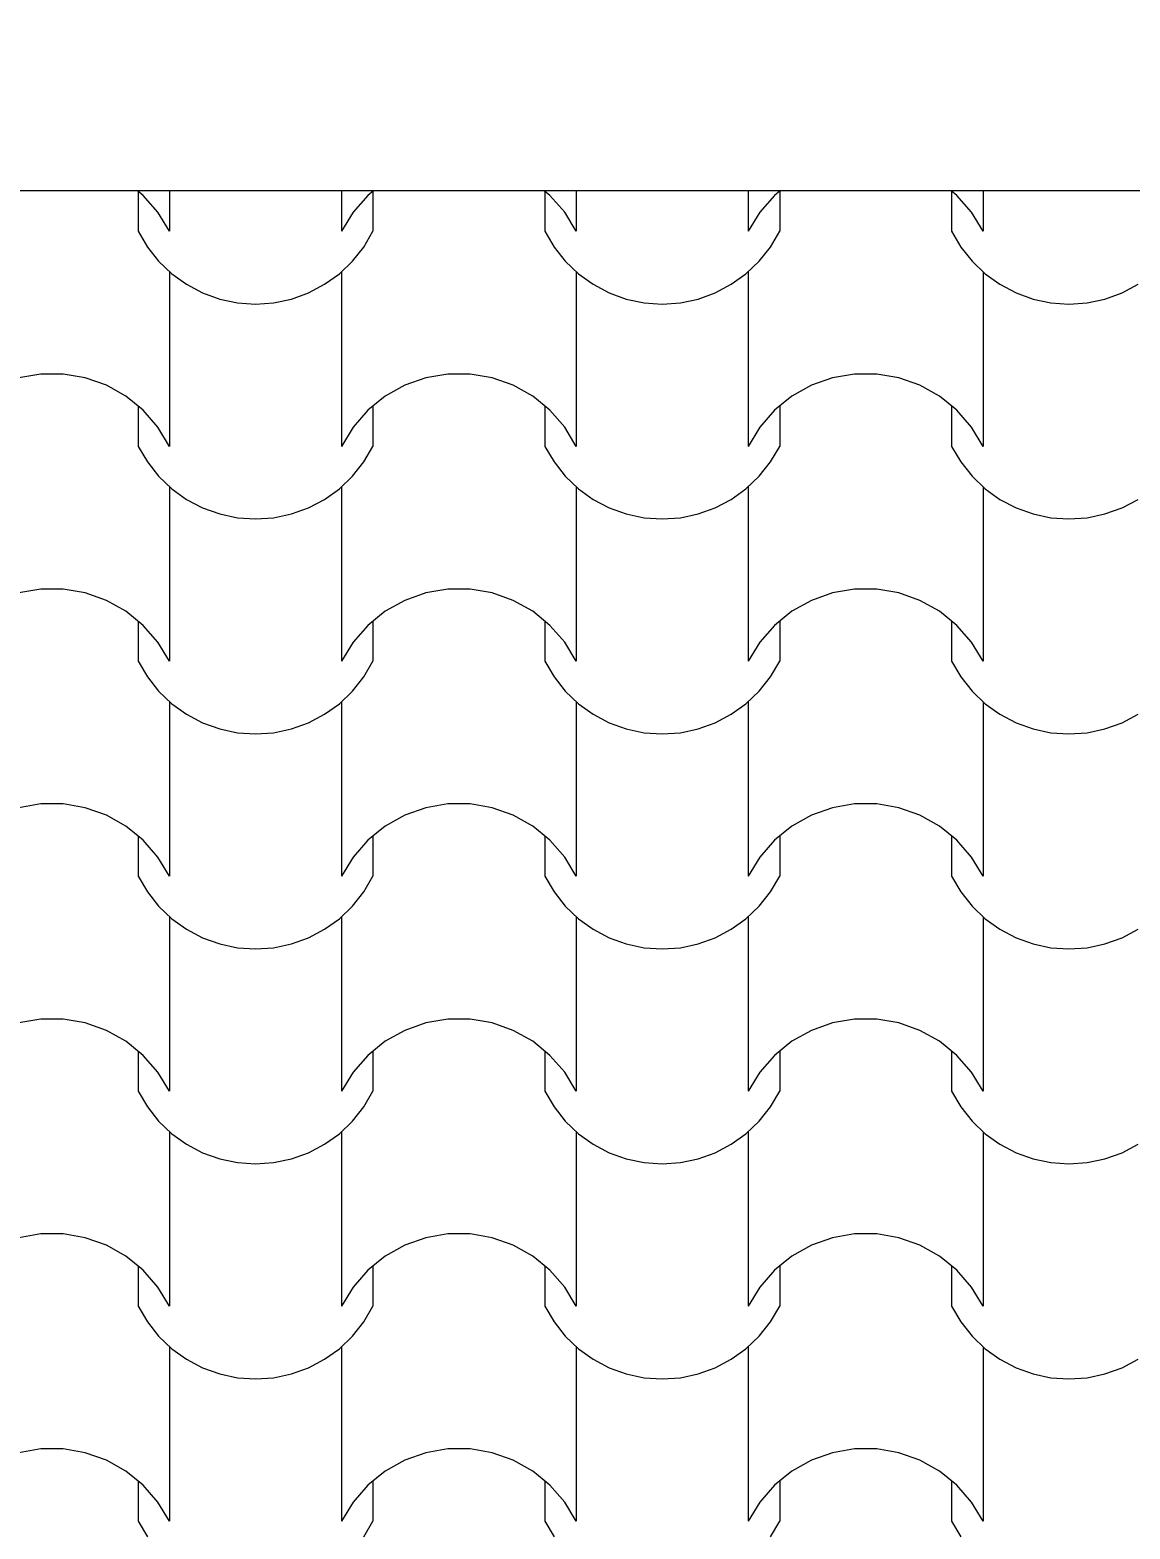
# Model space of a CAD drawing. Header units: millimetres. Extents: x 318905 to 439572, y -5133 to 105868.
# Drawn here: x 356722 to 357492, y 6699 to 7747 of the extents above; entities that cross this region are included whole.
import ezdxf

# ---------------------------------------------------------------- set-up
doc = ezdxf.new("R2010")
doc.units = ezdxf.units.MM
doc.header["$MEASUREMENT"] = 0
for name, color, linetype, lineweight in [('0_Stylo_No__98', 154, 'Continuous', 0), ('2D -  Dessin général_Stylo_No__1', 7, 'Continuous', 5), ('OMBRES_Stylo_No__1', 7, 'Continuous', 5)]:
    doc.layers.add(name, color=color, linetype=linetype, lineweight=lineweight)
doc.layers.add('OMBRES_Stylo_No__82', color=7, linetype='Continuous', lineweight=13, true_color=0xaaaaaa)
doc.styles.add('STYLE_GENERE_3', font='')
doc.styles.get('STYLE_GENERE_3').set_extended_font_data('Arial')
doc.dimstyles.new('STYLE_GENERE__1', dxfattribs={"dimtxt": 200, "dimasz": 142.5, "dimexe": 0.18, "dimexo": 500, "dimgap": 0.09, "dimtad": 0, "dimtih": 1, "dimtoh": 1, "dimlfac": 0.001, "dimzin": 0, "dimdsep": 46, "dimtxsty": 'STYLE_GENERE_3', "dimblk": 'ARROWHEAD_6', "dimblk1": 'ARROWHEAD_6', "dimblk2": 'ARROWHEAD_6', "dimcen": 0.09, "dimclrd": 154, "dimclre": 154, "dimclrt": 154, "dimazin": 0, "dimtfac": 1, "dimtdec": 4, "dimtmove": 0, "dimatfit": 3, "dimfxl": 0, "dimtolj": 1, "dimtzin": 0, "dimarcsym": 0})

# ---------------------------------------------------------------- blocks, each defined once
blk = doc.blocks.new('*X105')
at = {"layer": 'OMBRES_Stylo_No__82', "linetype": 'Continuous'}
for p, q in [((356801.6, 7631.3), (356797.7, 7634.5)), ((356798, 7634.2), (356798, 7606.2)), ((356820, 7634.5), (356820, 7606.2)), ((356940.3, 7634.5), (356940.3, 7606.2)), ((356962.7, 7634.5), (356958.7, 7631.3)), ((356962.3, 7634.2), (356962.3, 7606.2)), ((357086.1, 7631.3), (357082.1, 7634.5)), ((357082.5, 7634.2), (357082.5, 7606.2)), ((357104.5, 7634.5), (357104.5, 7606.2)), ((357224.8, 7634.5), (357224.8, 7606.2)), ((357247.1, 7634.5), (357243.2, 7631.3)), ((357246.8, 7634.2), (357246.8, 7606.2)), ((357370.6, 7631.3), (357366.6, 7634.5)), ((357367, 7634.2), (357367, 7606.2)), ((357389, 7634.5), (357389, 7606.2)), ((356811.9, 7619.5), (356801.6, 7631.3)), ((356958.7, 7631.3), (356948.4, 7619.5)), ((357096.4, 7619.5), (357086.1, 7631.3)), ((357243.2, 7631.3), (357232.9, 7619.5)), ((357380.9, 7619.5), (357370.6, 7631.3)), ((356820, 7606.2), (356811.9, 7619.5)), ((356948.4, 7619.5), (356940.3, 7606.2)), ((357104.5, 7606.2), (357096.4, 7619.5)), ((357232.9, 7619.5), (357224.8, 7606.2)), ((357389, 7606.2), (357380.9, 7619.5)), ((356798, 7606.2), (356804.5, 7595.2)), ((356955.8, 7595.2), (356962.3, 7606.2)), ((357082.5, 7606.2), (357089, 7595.2)), ((357240.3, 7595.2), (357246.8, 7606.2)), ((357367, 7606.2), (357373.4, 7595.2)), ((356804.5, 7595.2), (356812.4, 7585.3)), ((356948, 7585.3), (356955.8, 7595.2)), ((357089, 7595.2), (357096.8, 7585.3)), ((357232.4, 7585.3), (357240.3, 7595.2)), ((357373.4, 7595.2), (357381.3, 7585.3)), ((356812.4, 7585.3), (356821.6, 7576.5)), ((356938.8, 7576.5), (356948, 7585.3)), ((357096.8, 7585.3), (357106, 7576.5)), ((357223.2, 7576.5), (357232.4, 7585.3)), ((357381.3, 7585.3), (357390.5, 7576.5)), ((356820, 7577.8), (356820, 7516.8)), ((356821.6, 7576.5), (356831.9, 7569.1)), ((356831.9, 7569.1), (356843.1, 7563.1)), ((356917.2, 7563.1), (356928.5, 7569.1)), ((356928.5, 7569.1), (356938.8, 7576.5)), ((356940.3, 7577.8), (356940.3, 7516.8)), ((357104.5, 7577.8), (357104.5, 7516.8)), ((357106, 7576.5), (357116.3, 7569.1)), ((357116.3, 7569.1), (357127.6, 7563.1)), ((357201.7, 7563.1), (357212.9, 7569.1)), ((357212.9, 7569.1), (357223.2, 7576.5)), ((357224.8, 7577.8), (357224.8, 7516.8)), ((357389, 7577.8), (357389, 7516.8)), ((357390.5, 7576.5), (357400.8, 7569.1)), ((357400.8, 7569.1), (357412.1, 7563.1)), ((357486.2, 7563.1), (357497.4, 7569.1)), ((356843.1, 7563.1), (356855.1, 7558.8)), ((356855.1, 7558.8), (356867.5, 7556.2)), ((356892.8, 7556.2), (356905.3, 7558.8)), ((356905.3, 7558.8), (356917.2, 7563.1)), ((357127.6, 7563.1), (357139.5, 7558.8)), ((357139.5, 7558.8), (357152, 7556.2)), ((357177.3, 7556.2), (357189.7, 7558.8)), ((357189.7, 7558.8), (357201.7, 7563.1)), ((357412.1, 7563.1), (357424, 7558.8)), ((357424, 7558.8), (357436.4, 7556.2)), ((357461.8, 7556.2), (357474.2, 7558.8)), ((357474.2, 7558.8), (357486.2, 7563.1)), ((356867.5, 7556.2), (356880.2, 7555.3)), ((356880.2, 7555.3), (356892.8, 7556.2)), ((357152, 7556.2), (357164.6, 7555.3)), ((357164.6, 7555.3), (357177.3, 7556.2)), ((357436.4, 7556.2), (357449.1, 7555.3)), ((357449.1, 7555.3), (357461.8, 7556.2)), ((356820, 7516.8), (356820, 7455.8)), ((356940.3, 7516.8), (356940.3, 7455.8)), ((357104.5, 7516.8), (357104.5, 7455.8)), ((357224.8, 7516.8), (357224.8, 7455.8)), ((357389, 7516.8), (357389, 7455.8)), ((356730.1, 7506.3), (356714.7, 7503.7)), ((356737.9, 7506.3), (356730.1, 7506.3)), ((356745.7, 7506.3), (356737.9, 7506.3)), ((356761.1, 7503.7), (356745.7, 7506.3)), ((357014.6, 7506.3), (356999.2, 7503.7)), ((357022.4, 7506.3), (357014.6, 7506.3)), ((357030.2, 7506.3), (357022.4, 7506.3)), ((357045.6, 7503.7), (357030.2, 7506.3)), ((357299.1, 7506.3), (357283.7, 7503.7)), ((357306.9, 7506.3), (357299.1, 7506.3)), ((357314.7, 7506.3), (357306.9, 7506.3)), ((357330.1, 7503.7), (357314.7, 7506.3)), ((356775.9, 7498.5), (356761.1, 7503.7)), ((356789.5, 7490.8), (356775.9, 7498.5)), ((356984.5, 7498.5), (356970.8, 7490.8)), ((356999.2, 7503.7), (356984.5, 7498.5)), ((357060.3, 7498.5), (357045.6, 7503.7)), ((357074, 7490.8), (357060.3, 7498.5)), ((357268.9, 7498.5), (357255.3, 7490.8)), ((357283.7, 7503.7), (357268.9, 7498.5)), ((357344.8, 7498.5), (357330.1, 7503.7)), ((357358.5, 7490.8), (357344.8, 7498.5)), ((356801.6, 7481), (356789.5, 7490.8)), ((356970.8, 7490.8), (356958.7, 7481)), ((357086.1, 7481), (357074, 7490.8)), ((357255.3, 7490.8), (357243.2, 7481)), ((357370.6, 7481), (357358.5, 7490.8)), ((356798, 7483.9), (356798, 7455.8)), ((356811.9, 7469.2), (356801.6, 7481)), ((356958.7, 7481), (356948.4, 7469.2)), ((356962.3, 7483.9), (356962.3, 7455.8)), ((357082.5, 7483.9), (357082.5, 7455.8)), ((357096.4, 7469.2), (357086.1, 7481)), ((357243.2, 7481), (357232.9, 7469.2)), ((357246.8, 7483.9), (357246.8, 7455.8)), ((357367, 7483.9), (357367, 7455.8)), ((357380.9, 7469.2), (357370.6, 7481)), ((356820, 7455.8), (356811.9, 7469.2)), ((356948.4, 7469.2), (356940.3, 7455.8)), ((357104.5, 7455.8), (357096.4, 7469.2)), ((357232.9, 7469.2), (357224.8, 7455.8)), ((357389, 7455.8), (357380.9, 7469.2)), ((356798, 7455.8), (356804.5, 7444.9)), ((356955.8, 7444.9), (356962.3, 7455.8)), ((357082.5, 7455.8), (357089, 7444.9)), ((357240.3, 7444.9), (357246.8, 7455.8)), ((357367, 7455.8), (357373.4, 7444.9)), ((356804.5, 7444.9), (356812.4, 7434.9)), ((356948, 7434.9), (356955.8, 7444.9)), ((357089, 7444.9), (357096.8, 7434.9)), ((357232.4, 7434.9), (357240.3, 7444.9)), ((357373.4, 7444.9), (357381.3, 7434.9)), ((356812.4, 7434.9), (356821.6, 7426.2)), ((356938.8, 7426.2), (356948, 7434.9)), ((357096.8, 7434.9), (357106, 7426.2)), ((357223.2, 7426.2), (357232.4, 7434.9)), ((357381.3, 7434.9), (357390.5, 7426.2)), ((356820, 7427.4), (356820, 7366.5)), ((356821.6, 7426.2), (356831.9, 7418.7)), ((356928.5, 7418.7), (356938.8, 7426.2)), ((356940.3, 7427.4), (356940.3, 7366.5)), ((357104.5, 7427.4), (357104.5, 7366.5)), ((357106, 7426.2), (357116.3, 7418.7)), ((357212.9, 7418.7), (357223.2, 7426.2)), ((357224.8, 7427.4), (357224.8, 7366.5)), ((357389, 7427.4), (357389, 7366.5)), ((357390.5, 7426.2), (357400.8, 7418.7)), ((356831.9, 7418.7), (356843.1, 7412.8)), ((356843.1, 7412.8), (356855.1, 7408.5)), ((356905.3, 7408.5), (356917.2, 7412.8)), ((356917.2, 7412.8), (356928.5, 7418.7)), ((357116.3, 7418.7), (357127.6, 7412.8)), ((357127.6, 7412.8), (357139.5, 7408.5)), ((357189.7, 7408.5), (357201.7, 7412.8)), ((357201.7, 7412.8), (357212.9, 7418.7)), ((357400.8, 7418.7), (357412.1, 7412.8)), ((357412.1, 7412.8), (357424, 7408.5)), ((357474.2, 7408.5), (357486.2, 7412.8)), ((357486.2, 7412.8), (357497.4, 7418.7)), ((356855.1, 7408.5), (356867.5, 7405.9)), ((356867.5, 7405.9), (356880.2, 7405)), ((356880.2, 7405), (356892.8, 7405.9)), ((356892.8, 7405.9), (356905.3, 7408.5)), ((357139.5, 7408.5), (357152, 7405.9)), ((357152, 7405.9), (357164.6, 7405)), ((357164.6, 7405), (357177.3, 7405.9)), ((357177.3, 7405.9), (357189.7, 7408.5)), ((357424, 7408.5), (357436.4, 7405.9)), ((357436.4, 7405.9), (357449.1, 7405)), ((357449.1, 7405), (357461.8, 7405.9)), ((357461.8, 7405.9), (357474.2, 7408.5)), ((356820, 7366.5), (356820, 7305.5)), ((356940.3, 7366.5), (356940.3, 7305.5)), ((357104.5, 7366.5), (357104.5, 7305.5)), ((357224.8, 7366.5), (357224.8, 7305.5)), ((357389, 7366.5), (357389, 7305.5)), ((356730.1, 7356), (356714.7, 7353.4)), ((356737.9, 7356), (356730.1, 7356)), ((356745.7, 7356), (356737.9, 7356)), ((356761.1, 7353.4), (356745.7, 7356)), ((356775.9, 7348.1), (356761.1, 7353.4)), ((356999.2, 7353.4), (356984.5, 7348.1)), ((357014.6, 7356), (356999.2, 7353.4)), ((357022.4, 7356), (357014.6, 7356)), ((357030.2, 7356), (357022.4, 7356)), ((357045.6, 7353.4), (357030.2, 7356)), ((357060.3, 7348.1), (357045.6, 7353.4)), ((357283.7, 7353.4), (357268.9, 7348.1)), ((357299.1, 7356), (357283.7, 7353.4)), ((357306.9, 7356), (357299.1, 7356)), ((357314.7, 7356), (357306.9, 7356)), ((357330.1, 7353.4), (357314.7, 7356)), ((357344.8, 7348.1), (357330.1, 7353.4)), ((356789.5, 7340.5), (356775.9, 7348.1)), ((356801.6, 7330.6), (356789.5, 7340.5)), ((356970.8, 7340.5), (356958.7, 7330.6)), ((356984.5, 7348.1), (356970.8, 7340.5)), ((357074, 7340.5), (357060.3, 7348.1)), ((357086.1, 7330.6), (357074, 7340.5)), ((357255.3, 7340.5), (357243.2, 7330.6)), ((357268.9, 7348.1), (357255.3, 7340.5)), ((357358.5, 7340.5), (357344.8, 7348.1)), ((357370.6, 7330.6), (357358.5, 7340.5)), ((356798, 7333.5), (356798, 7305.5)), ((356811.9, 7318.8), (356801.6, 7330.6)), ((356958.7, 7330.6), (356948.4, 7318.8)), ((356962.3, 7333.5), (356962.3, 7305.5)), ((357082.5, 7333.5), (357082.5, 7305.5)), ((357096.4, 7318.8), (357086.1, 7330.6)), ((357243.2, 7330.6), (357232.9, 7318.8)), ((357246.8, 7333.5), (357246.8, 7305.5)), ((357367, 7333.5), (357367, 7305.5)), ((357380.9, 7318.8), (357370.6, 7330.6)), ((356820, 7305.5), (356811.9, 7318.8)), ((356948.4, 7318.8), (356940.3, 7305.5)), ((357104.5, 7305.5), (357096.4, 7318.8)), ((357232.9, 7318.8), (357224.8, 7305.5)), ((357389, 7305.5), (357380.9, 7318.8)), ((356798, 7305.5), (356804.5, 7294.5)), ((356955.8, 7294.5), (356962.3, 7305.5)), ((357082.5, 7305.5), (357089, 7294.5)), ((357240.3, 7294.5), (357246.8, 7305.5)), ((357367, 7305.5), (357373.4, 7294.5)), ((356804.5, 7294.5), (356812.4, 7284.6)), ((356948, 7284.6), (356955.8, 7294.5)), ((357089, 7294.5), (357096.8, 7284.6)), ((357232.4, 7284.6), (357240.3, 7294.5)), ((357373.4, 7294.5), (357381.3, 7284.6)), ((356812.4, 7284.6), (356821.6, 7275.8)), ((356820, 7277.1), (356820, 7216.1)), ((356821.6, 7275.8), (356831.9, 7268.4)), ((356928.5, 7268.4), (356938.8, 7275.8)), ((356938.8, 7275.8), (356948, 7284.6)), ((356940.3, 7277.1), (356940.3, 7216.1)), ((357096.8, 7284.6), (357106, 7275.8)), ((357104.5, 7277.1), (357104.5, 7216.1)), ((357106, 7275.8), (357116.3, 7268.4)), ((357212.9, 7268.4), (357223.2, 7275.8)), ((357223.2, 7275.8), (357232.4, 7284.6)), ((357224.8, 7277.1), (357224.8, 7216.1)), ((357381.3, 7284.6), (357390.5, 7275.8)), ((357389, 7277.1), (357389, 7216.1)), ((357390.5, 7275.8), (357400.8, 7268.4)), ((356831.9, 7268.4), (356843.1, 7262.5)), ((356917.2, 7262.5), (356928.5, 7268.4)), ((357116.3, 7268.4), (357127.6, 7262.5)), ((357201.7, 7262.5), (357212.9, 7268.4)), ((357400.8, 7268.4), (357412.1, 7262.5)), ((357486.2, 7262.5), (357497.4, 7268.4)), ((356843.1, 7262.5), (356855.1, 7258.2)), ((356855.1, 7258.2), (356867.5, 7255.5)), ((356867.5, 7255.5), (356880.2, 7254.7)), ((356880.2, 7254.7), (356892.8, 7255.5)), ((356892.8, 7255.5), (356905.3, 7258.2)), ((356905.3, 7258.2), (356917.2, 7262.5)), ((357127.6, 7262.5), (357139.5, 7258.2)), ((357139.5, 7258.2), (357152, 7255.5)), ((357152, 7255.5), (357164.6, 7254.7)), ((357164.6, 7254.7), (357177.3, 7255.5)), ((357177.3, 7255.5), (357189.7, 7258.2)), ((357189.7, 7258.2), (357201.7, 7262.5)), ((357412.1, 7262.5), (357424, 7258.2)), ((357424, 7258.2), (357436.4, 7255.5)), ((357436.4, 7255.5), (357449.1, 7254.7)), ((357449.1, 7254.7), (357461.8, 7255.5)), ((357461.8, 7255.5), (357474.2, 7258.2)), ((357474.2, 7258.2), (357486.2, 7262.5)), ((356820, 7216.1), (356820, 7155.2)), ((356940.3, 7216.1), (356940.3, 7155.2)), ((357104.5, 7216.1), (357104.5, 7155.2)), ((357224.8, 7216.1), (357224.8, 7155.2)), ((357389, 7216.1), (357389, 7155.2)), ((356730.1, 7205.7), (356714.7, 7203)), ((356737.9, 7205.7), (356730.1, 7205.7)), ((356745.7, 7205.7), (356737.9, 7205.7)), ((356761.1, 7203), (356745.7, 7205.7)), ((356775.9, 7197.8), (356761.1, 7203)), ((356999.2, 7203), (356984.5, 7197.8)), ((357014.6, 7205.7), (356999.2, 7203)), ((357022.4, 7205.7), (357014.6, 7205.7)), ((357030.2, 7205.7), (357022.4, 7205.7)), ((357045.6, 7203), (357030.2, 7205.7)), ((357060.3, 7197.8), (357045.6, 7203)), ((357283.7, 7203), (357268.9, 7197.8)), ((357299.1, 7205.7), (357283.7, 7203)), ((357306.9, 7205.7), (357299.1, 7205.7)), ((357314.7, 7205.7), (357306.9, 7205.7)), ((357330.1, 7203), (357314.7, 7205.7)), ((357344.8, 7197.8), (357330.1, 7203)), ((356789.5, 7190.1), (356775.9, 7197.8)), ((356984.5, 7197.8), (356970.8, 7190.1)), ((357074, 7190.1), (357060.3, 7197.8)), ((357268.9, 7197.8), (357255.3, 7190.1)), ((357358.5, 7190.1), (357344.8, 7197.8)), ((356801.6, 7180.3), (356789.5, 7190.1)), ((356798, 7183.2), (356798, 7155.2)), ((356970.8, 7190.1), (356958.7, 7180.3)), ((356962.3, 7183.2), (356962.3, 7155.2)), ((357086.1, 7180.3), (357074, 7190.1)), ((357082.5, 7183.2), (357082.5, 7155.2)), ((357255.3, 7190.1), (357243.2, 7180.3)), ((357246.8, 7183.2), (357246.8, 7155.2)), ((357370.6, 7180.3), (357358.5, 7190.1)), ((357367, 7183.2), (357367, 7155.2)), ((356811.9, 7168.5), (356801.6, 7180.3)), ((356958.7, 7180.3), (356948.4, 7168.5)), ((357096.4, 7168.5), (357086.1, 7180.3)), ((357243.2, 7180.3), (357232.9, 7168.5)), ((357380.9, 7168.5), (357370.6, 7180.3)), ((356820, 7155.2), (356811.9, 7168.5)), ((356948.4, 7168.5), (356940.3, 7155.2)), ((357104.5, 7155.2), (357096.4, 7168.5)), ((357232.9, 7168.5), (357224.8, 7155.2)), ((357389, 7155.2), (357380.9, 7168.5)), ((356798, 7155.2), (356804.5, 7144.2)), ((356955.8, 7144.2), (356962.3, 7155.2)), ((357082.5, 7155.2), (357089, 7144.2)), ((357240.3, 7144.2), (357246.8, 7155.2)), ((357367, 7155.2), (357373.4, 7144.2)), ((356804.5, 7144.2), (356812.4, 7134.3)), ((356948, 7134.3), (356955.8, 7144.2)), ((357089, 7144.2), (357096.8, 7134.3)), ((357232.4, 7134.3), (357240.3, 7144.2)), ((357373.4, 7144.2), (357381.3, 7134.3)), ((356812.4, 7134.3), (356821.6, 7125.5)), ((356938.8, 7125.5), (356948, 7134.3)), ((357096.8, 7134.3), (357106, 7125.5)), ((357223.2, 7125.5), (357232.4, 7134.3)), ((357381.3, 7134.3), (357390.5, 7125.5)), ((356820, 7126.8), (356820, 7065.8)), ((356821.6, 7125.5), (356831.9, 7118.1)), ((356831.9, 7118.1), (356843.1, 7112.1)), ((356917.2, 7112.1), (356928.5, 7118.1)), ((356928.5, 7118.1), (356938.8, 7125.5)), ((356940.3, 7126.8), (356940.3, 7065.8)), ((357104.5, 7126.8), (357104.5, 7065.8)), ((357106, 7125.5), (357116.3, 7118.1)), ((357116.3, 7118.1), (357127.6, 7112.1)), ((357201.7, 7112.1), (357212.9, 7118.1)), ((357212.9, 7118.1), (357223.2, 7125.5)), ((357224.8, 7126.8), (357224.8, 7065.8)), ((357389, 7126.8), (357389, 7065.8)), ((357390.5, 7125.5), (357400.8, 7118.1)), ((357400.8, 7118.1), (357412.1, 7112.1)), ((357486.2, 7112.1), (357497.4, 7118.1)), ((356843.1, 7112.1), (356855.1, 7107.8)), ((356855.1, 7107.8), (356867.5, 7105.2)), ((356892.8, 7105.2), (356905.3, 7107.8)), ((356905.3, 7107.8), (356917.2, 7112.1)), ((357127.6, 7112.1), (357139.5, 7107.8)), ((357139.5, 7107.8), (357152, 7105.2)), ((357177.3, 7105.2), (357189.7, 7107.8)), ((357189.7, 7107.8), (357201.7, 7112.1)), ((357412.1, 7112.1), (357424, 7107.8)), ((357424, 7107.8), (357436.4, 7105.2)), ((357461.8, 7105.2), (357474.2, 7107.8)), ((357474.2, 7107.8), (357486.2, 7112.1)), ((356867.5, 7105.2), (356880.2, 7104.3)), ((356880.2, 7104.3), (356892.8, 7105.2)), ((357152, 7105.2), (357164.6, 7104.3)), ((357164.6, 7104.3), (357177.3, 7105.2)), ((357436.4, 7105.2), (357449.1, 7104.3)), ((357449.1, 7104.3), (357461.8, 7105.2)), ((356820, 7065.8), (356820, 7004.8)), ((356940.3, 7065.8), (356940.3, 7004.8)), ((357104.5, 7065.8), (357104.5, 7004.8)), ((357224.8, 7065.8), (357224.8, 7004.8)), ((357389, 7065.8), (357389, 7004.8)), ((356730.1, 7055.3), (356714.7, 7052.7)), ((356737.9, 7055.3), (356730.1, 7055.3)), ((356745.7, 7055.3), (356737.9, 7055.3)), ((356761.1, 7052.7), (356745.7, 7055.3)), ((357014.6, 7055.3), (356999.2, 7052.7)), ((357022.4, 7055.3), (357014.6, 7055.3)), ((357030.2, 7055.3), (357022.4, 7055.3)), ((357045.6, 7052.7), (357030.2, 7055.3)), ((357299.1, 7055.3), (357283.7, 7052.7)), ((357306.9, 7055.3), (357299.1, 7055.3)), ((357314.7, 7055.3), (357306.9, 7055.3)), ((357330.1, 7052.7), (357314.7, 7055.3)), ((356775.9, 7047.4), (356761.1, 7052.7)), ((356789.5, 7039.8), (356775.9, 7047.4)), ((356984.5, 7047.4), (356970.8, 7039.8)), ((356999.2, 7052.7), (356984.5, 7047.4)), ((357060.3, 7047.4), (357045.6, 7052.7)), ((357074, 7039.8), (357060.3, 7047.4)), ((357268.9, 7047.4), (357255.3, 7039.8)), ((357283.7, 7052.7), (357268.9, 7047.4)), ((357344.8, 7047.4), (357330.1, 7052.7)), ((357358.5, 7039.8), (357344.8, 7047.4)), ((356801.6, 7029.9), (356789.5, 7039.8)), ((356970.8, 7039.8), (356958.7, 7029.9)), ((357086.1, 7029.9), (357074, 7039.8)), ((357255.3, 7039.8), (357243.2, 7029.9)), ((357370.6, 7029.9), (357358.5, 7039.8)), ((356798, 7032.9), (356798, 7004.8)), ((356811.9, 7018.2), (356801.6, 7029.9)), ((356958.7, 7029.9), (356948.4, 7018.2)), ((356962.3, 7032.9), (356962.3, 7004.8)), ((357082.5, 7032.9), (357082.5, 7004.8)), ((357096.4, 7018.2), (357086.1, 7029.9)), ((357243.2, 7029.9), (357232.9, 7018.2)), ((357246.8, 7032.9), (357246.8, 7004.8)), ((357367, 7032.9), (357367, 7004.8)), ((357380.9, 7018.2), (357370.6, 7029.9)), ((356820, 7004.8), (356811.9, 7018.2)), ((356948.4, 7018.2), (356940.3, 7004.8)), ((357104.5, 7004.8), (357096.4, 7018.2)), ((357232.9, 7018.2), (357224.8, 7004.8)), ((357389, 7004.8), (357380.9, 7018.2)), ((356798, 7004.8), (356804.5, 6993.9)), ((356955.8, 6993.9), (356962.3, 7004.8)), ((357082.5, 7004.8), (357089, 6993.9)), ((357240.3, 6993.9), (357246.8, 7004.8)), ((357367, 7004.8), (357373.4, 6993.9)), ((356804.5, 6993.9), (356812.4, 6983.9)), ((356948, 6983.9), (356955.8, 6993.9)), ((357089, 6993.9), (357096.8, 6983.9)), ((357232.4, 6983.9), (357240.3, 6993.9)), ((357373.4, 6993.9), (357381.3, 6983.9)), ((356812.4, 6983.9), (356821.6, 6975.1)), ((356938.8, 6975.1), (356948, 6983.9)), ((357096.8, 6983.9), (357106, 6975.1)), ((357223.2, 6975.1), (357232.4, 6983.9)), ((357381.3, 6983.9), (357390.5, 6975.1)), ((356820, 6976.4), (356820, 6915.5)), ((356821.6, 6975.1), (356831.9, 6967.7)), ((356928.5, 6967.7), (356938.8, 6975.1)), ((356940.3, 6976.4), (356940.3, 6915.5)), ((357104.5, 6976.4), (357104.5, 6915.5)), ((357106, 6975.1), (357116.3, 6967.7)), ((357212.9, 6967.7), (357223.2, 6975.1)), ((357224.8, 6976.4), (357224.8, 6915.5)), ((357389, 6976.4), (357389, 6915.5)), ((357390.5, 6975.1), (357400.8, 6967.7)), ((356831.9, 6967.7), (356843.1, 6961.8)), ((356843.1, 6961.8), (356855.1, 6957.5)), ((356905.3, 6957.5), (356917.2, 6961.8)), ((356917.2, 6961.8), (356928.5, 6967.7)), ((357116.3, 6967.7), (357127.6, 6961.8)), ((357127.6, 6961.8), (357139.5, 6957.5)), ((357189.7, 6957.5), (357201.7, 6961.8)), ((357201.7, 6961.8), (357212.9, 6967.7)), ((357400.8, 6967.7), (357412.1, 6961.8)), ((357412.1, 6961.8), (357424, 6957.5)), ((357474.2, 6957.5), (357486.2, 6961.8)), ((357486.2, 6961.8), (357497.4, 6967.7)), ((356855.1, 6957.5), (356867.5, 6954.9)), ((356867.5, 6954.9), (356880.2, 6954)), ((356880.2, 6954), (356892.8, 6954.9)), ((356892.8, 6954.9), (356905.3, 6957.5)), ((357139.5, 6957.5), (357152, 6954.9)), ((357152, 6954.9), (357164.6, 6954)), ((357164.6, 6954), (357177.3, 6954.9)), ((357177.3, 6954.9), (357189.7, 6957.5)), ((357424, 6957.5), (357436.4, 6954.9)), ((357436.4, 6954.9), (357449.1, 6954)), ((357449.1, 6954), (357461.8, 6954.9)), ((357461.8, 6954.9), (357474.2, 6957.5)), ((356820, 6915.5), (356820, 6854.5)), ((356940.3, 6915.5), (356940.3, 6854.5)), ((357104.5, 6915.5), (357104.5, 6854.5)), ((357224.8, 6915.5), (357224.8, 6854.5)), ((357389, 6915.5), (357389, 6854.5)), ((356730.1, 6905), (356714.7, 6902.3)), ((356737.9, 6905), (356730.1, 6905)), ((356745.7, 6905), (356737.9, 6905)), ((356761.1, 6902.3), (356745.7, 6905)), ((356775.9, 6897.1), (356761.1, 6902.3)), ((356999.2, 6902.3), (356984.5, 6897.1)), ((357014.6, 6905), (356999.2, 6902.3)), ((357022.4, 6905), (357014.6, 6905)), ((357030.2, 6905), (357022.4, 6905)), ((357045.6, 6902.3), (357030.2, 6905)), ((357060.3, 6897.1), (357045.6, 6902.3)), ((357283.7, 6902.3), (357268.9, 6897.1)), ((357299.1, 6905), (357283.7, 6902.3)), ((357306.9, 6905), (357299.1, 6905)), ((357314.7, 6905), (357306.9, 6905)), ((357330.1, 6902.3), (357314.7, 6905)), ((357344.8, 6897.1), (357330.1, 6902.3)), ((356789.5, 6889.5), (356775.9, 6897.1)), ((356801.6, 6879.6), (356789.5, 6889.5)), ((356970.8, 6889.5), (356958.7, 6879.6)), ((356984.5, 6897.1), (356970.8, 6889.5)), ((357074, 6889.5), (357060.3, 6897.1)), ((357086.1, 6879.6), (357074, 6889.5)), ((357255.3, 6889.5), (357243.2, 6879.6)), ((357268.9, 6897.1), (357255.3, 6889.5)), ((357358.5, 6889.5), (357344.8, 6897.1)), ((357370.6, 6879.6), (357358.5, 6889.5)), ((356798, 6882.5), (356798, 6854.5)), ((356811.9, 6867.8), (356801.6, 6879.6)), ((356958.7, 6879.6), (356948.4, 6867.8)), ((356962.3, 6882.5), (356962.3, 6854.5)), ((357082.5, 6882.5), (357082.5, 6854.5)), ((357096.4, 6867.8), (357086.1, 6879.6)), ((357243.2, 6879.6), (357232.9, 6867.8)), ((357246.8, 6882.5), (357246.8, 6854.5)), ((357367, 6882.5), (357367, 6854.5)), ((357380.9, 6867.8), (357370.6, 6879.6)), ((356820, 6854.5), (356811.9, 6867.8)), ((356948.4, 6867.8), (356940.3, 6854.5)), ((357104.5, 6854.5), (357096.4, 6867.8)), ((357232.9, 6867.8), (357224.8, 6854.5)), ((357389, 6854.5), (357380.9, 6867.8)), ((356798, 6854.5), (356804.5, 6843.5)), ((356955.8, 6843.5), (356962.3, 6854.5)), ((357082.5, 6854.5), (357089, 6843.5)), ((357240.3, 6843.5), (357246.8, 6854.5)), ((357367, 6854.5), (357373.4, 6843.5)), ((356804.5, 6843.5), (356812.4, 6833.6)), ((356948, 6833.6), (356955.8, 6843.5)), ((357089, 6843.5), (357096.8, 6833.6)), ((357232.4, 6833.6), (357240.3, 6843.5)), ((357373.4, 6843.5), (357381.3, 6833.6)), ((356812.4, 6833.6), (356821.6, 6824.8)), ((356820, 6826.1), (356820, 6765.1)), ((356821.6, 6824.8), (356831.9, 6817.4)), ((356928.5, 6817.4), (356938.8, 6824.8)), ((356938.8, 6824.8), (356948, 6833.6)), ((356940.3, 6826.1), (356940.3, 6765.1)), ((357096.8, 6833.6), (357106, 6824.8)), ((357104.5, 6826.1), (357104.5, 6765.1)), ((357106, 6824.8), (357116.3, 6817.4)), ((357212.9, 6817.4), (357223.2, 6824.8)), ((357223.2, 6824.8), (357232.4, 6833.6)), ((357224.8, 6826.1), (357224.8, 6765.1)), ((357381.3, 6833.6), (357390.5, 6824.8)), ((357389, 6826.1), (357389, 6765.1)), ((357390.5, 6824.8), (357400.8, 6817.4)), ((356831.9, 6817.4), (356843.1, 6811.5)), ((356917.2, 6811.5), (356928.5, 6817.4)), ((357116.3, 6817.4), (357127.6, 6811.5)), ((357201.7, 6811.5), (357212.9, 6817.4)), ((357400.8, 6817.4), (357412.1, 6811.5)), ((357486.2, 6811.5), (357497.4, 6817.4)), ((356843.1, 6811.5), (356855.1, 6807.2)), ((356855.1, 6807.2), (356867.5, 6804.5)), ((356867.5, 6804.5), (356880.2, 6803.7)), ((356880.2, 6803.7), (356892.8, 6804.5)), ((356892.8, 6804.5), (356905.3, 6807.2)), ((356905.3, 6807.2), (356917.2, 6811.5)), ((357127.6, 6811.5), (357139.5, 6807.2)), ((357139.5, 6807.2), (357152, 6804.5)), ((357152, 6804.5), (357164.6, 6803.7)), ((357164.6, 6803.7), (357177.3, 6804.5)), ((357177.3, 6804.5), (357189.7, 6807.2)), ((357189.7, 6807.2), (357201.7, 6811.5)), ((357412.1, 6811.5), (357424, 6807.2)), ((357424, 6807.2), (357436.4, 6804.5)), ((357436.4, 6804.5), (357449.1, 6803.7)), ((357449.1, 6803.7), (357461.8, 6804.5)), ((357461.8, 6804.5), (357474.2, 6807.2)), ((357474.2, 6807.2), (357486.2, 6811.5)), ((356820, 6765.1), (356820, 6704.2)), ((356940.3, 6765.1), (356940.3, 6704.2)), ((357104.5, 6765.1), (357104.5, 6704.2)), ((357224.8, 6765.1), (357224.8, 6704.2)), ((357389, 6765.1), (357389, 6704.2)), ((356730.1, 6754.7), (356714.7, 6752)), ((356737.9, 6754.7), (356730.1, 6754.7)), ((356745.7, 6754.7), (356737.9, 6754.7)), ((356761.1, 6752), (356745.7, 6754.7)), ((356775.9, 6746.8), (356761.1, 6752)), ((356999.2, 6752), (356984.5, 6746.8)), ((357014.6, 6754.7), (356999.2, 6752)), ((357022.4, 6754.7), (357014.6, 6754.7)), ((357030.2, 6754.7), (357022.4, 6754.7)), ((357045.6, 6752), (357030.2, 6754.7)), ((357060.3, 6746.8), (357045.6, 6752)), ((357283.7, 6752), (357268.9, 6746.8)), ((357299.1, 6754.7), (357283.7, 6752)), ((357306.9, 6754.7), (357299.1, 6754.7)), ((357314.7, 6754.7), (357306.9, 6754.7)), ((357330.1, 6752), (357314.7, 6754.7)), ((357344.8, 6746.8), (357330.1, 6752)), ((356789.5, 6739.1), (356775.9, 6746.8)), ((356984.5, 6746.8), (356970.8, 6739.1)), ((357074, 6739.1), (357060.3, 6746.8)), ((357268.9, 6746.8), (357255.3, 6739.1)), ((357358.5, 6739.1), (357344.8, 6746.8)), ((356801.6, 6729.3), (356789.5, 6739.1)), ((356798, 6732.2), (356798, 6704.2)), ((356970.8, 6739.1), (356958.7, 6729.3)), ((356962.3, 6732.2), (356962.3, 6704.2)), ((357086.1, 6729.3), (357074, 6739.1)), ((357082.5, 6732.2), (357082.5, 6704.2)), ((357255.3, 6739.1), (357243.2, 6729.3)), ((357246.8, 6732.2), (357246.8, 6704.2)), ((357370.6, 6729.3), (357358.5, 6739.1)), ((357367, 6732.2), (357367, 6704.2)), ((356811.9, 6717.5), (356801.6, 6729.3)), ((356958.7, 6729.3), (356948.4, 6717.5)), ((357096.4, 6717.5), (357086.1, 6729.3)), ((357243.2, 6729.3), (357232.9, 6717.5)), ((357380.9, 6717.5), (357370.6, 6729.3)), ((356820, 6704.2), (356811.9, 6717.5)), ((356948.4, 6717.5), (356940.3, 6704.2)), ((357104.5, 6704.2), (357096.4, 6717.5)), ((357232.9, 6717.5), (357224.8, 6704.2)), ((357389, 6704.2), (357380.9, 6717.5)), ((356798, 6704.2), (356804.5, 6693.2)), ((356955.8, 6693.2), (356962.3, 6704.2)), ((357082.5, 6704.2), (357089, 6693.2)), ((357240.3, 6693.2), (357246.8, 6704.2)), ((357367, 6704.2), (357373.4, 6693.2))]:
    blk.add_line(p, q, dxfattribs=at)
blk = doc.blocks.new('Hachure_25', base_point=(0, 4000))
at = {"layer": 'OMBRES_Stylo_No__1', "linetype": 'Continuous'}
blk.add_line((361366.4, 7634.5), (354049.4, 7634.5), dxfattribs=at)
at = {"layer": 'OMBRES_Stylo_No__82', "linetype": 'Continuous'}
blk.add_blockref('*X105', (0, 0), dxfattribs=at)
blk = doc.blocks.new('*D124')
at = {"layer": '0_Stylo_No__98', "linetype": 'Continuous'}
for p, q in [((352187.7, 7634.5), (352187.7, 7747)), ((352262.7, 7559.5), (352112.7, 7709.5)), ((352687.7, 7634.5), (352047.1, 7634.5)), ((352187.7, 3678.3), (352187.7, 7634.5)), ((352187.7, -552.4), (352187.7, 3403.7)), ((352112.7, -477.4), (352262.7, -627.4)), ((352328.3, -552.4), (351687.7, -552.4)), ((352187.7, -664.9), (352187.7, -552.4))]:
    blk.add_line(p, q, dxfattribs=at)
at = {"layer": '0_Stylo_No__98', "insert": (351920.8, 3441), "char_height": 200, "attachment_point": 7, "style": 'STYLE_GENERE_3'}
blk.add_mtext('\\A1;{\\pql;\\fArial|b0|i0|c0|p34;8,19}', dxfattribs=at)
blk = doc.blocks.new('ARROWHEAD_6')
at = {"color": 0, "linetype": 'Continuous', "lineweight": 0}
for p, q in [((-0.5, -0.5), (0.5, 0.5)), ((0, 0), (-1, 0))]:
    blk.add_line(p, q, dxfattribs=at)

msp = doc.modelspace()

# ---------------------------------------------------------------- linework, layer by layer
at = {"layer": '2D -  Dessin général_Stylo_No__1', "linetype": 'Continuous'}
msp.add_line((369844.465, 7634.463), (354049.368, 7634.516), dxfattribs=at)

# ---------------------------------------------------------------- block references
at = {"layer": 'OMBRES_Stylo_No__82', "linetype": 'Continuous'}
msp.add_blockref('Hachure_25', (0, 4000), dxfattribs=at)

# ---------------------------------------------------------------- dimensions: what is measured, and where the dimension line sits
at = {"color": 154, "linetype": 'Continuous', "lineweight": 0}
dim = msp.add_linear_dim(base=(352187.679, 7634.463), p1=(352187.679, -552.434), p2=(369844.465, 7634.463), angle=90, dimstyle='STYLE_GENERE__1', dxfattribs=at)
dim.commit()
dim.dimension.update_dxf_attribs({"geometry": '*D124', "text_midpoint": (352215.877, 3541.014), "dimtype": 160})

doc.saveas('drawing.dxf')
